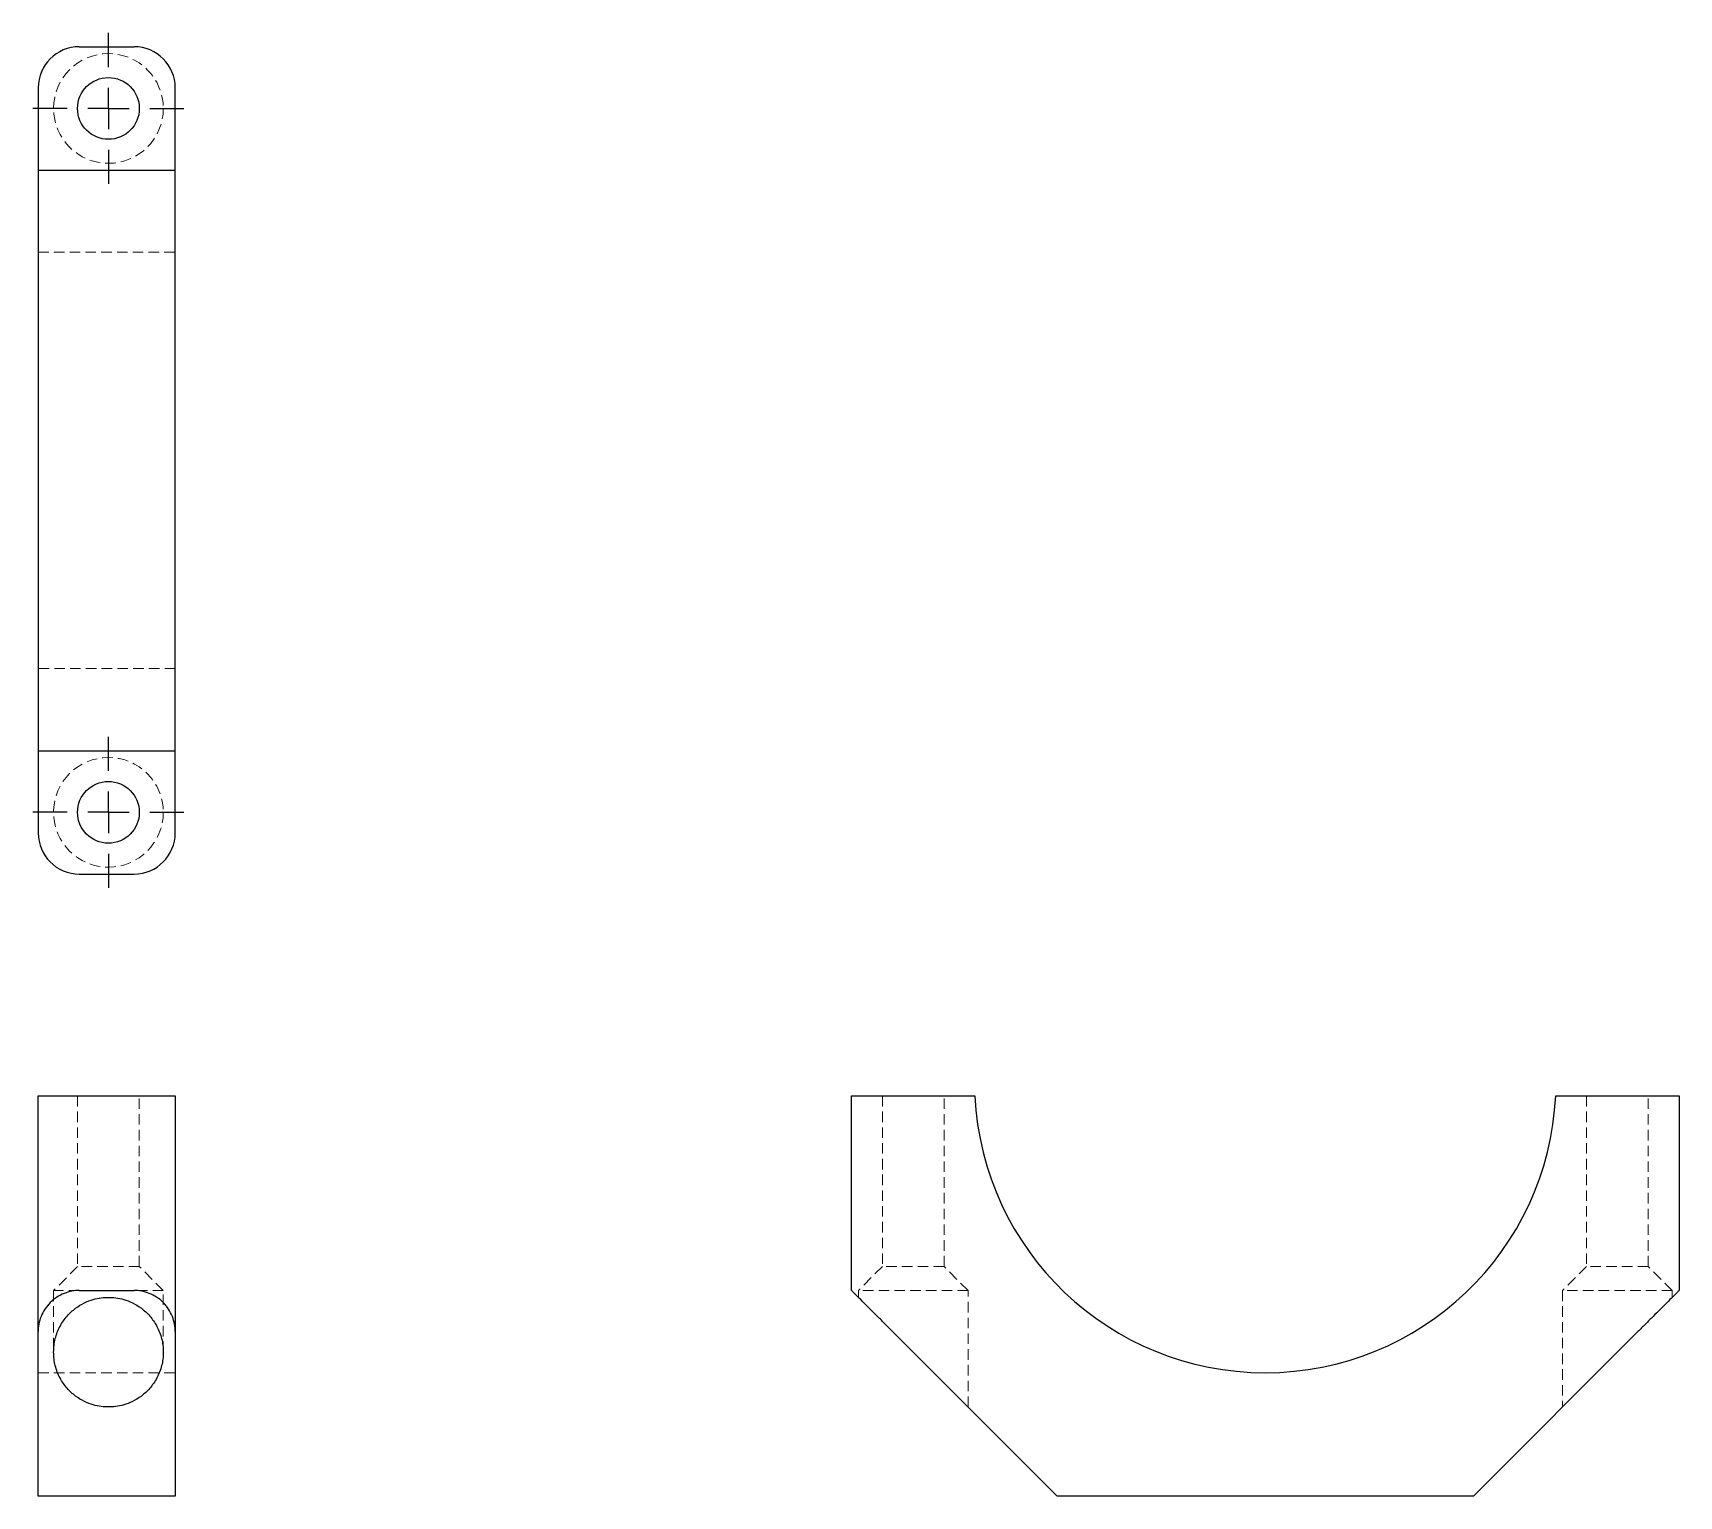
# Model space of a CAD drawing. Header units: millimetres. Extents: x 74 to 273, y 33 to 210.
import ezdxf

# ---------------------------------------------------------------- set-up
doc = ezdxf.new("R2010")
doc.units = ezdxf.units.MM
doc.linetypes.add('HIDDEN', pattern=[1.905, 1.27, -0.635])
doc.layers.add('10', color=7, linetype='Continuous')

# ---------------------------------------------------------------- blocks, each defined once
blk = doc.blocks.new('SW_CENTERMARKSYMBOL_0')
at = {"layer": '10', "color": 0}
for p, q in [((0, 5), (0, 9.13)), ((0, 0), (0, 2.5)), ((-5, 0), (-9.13, 0)), ((0, 0), (-2.5, 0)), ((0, 0), (0, -2.5)), ((0, 0), (2.5, 0)), ((5, 0), (9.13, 0)), ((0, -5), (0, -9.13))]:
    blk.add_line(p, q, dxfattribs=at)
blk = doc.blocks.new('SW_CENTERMARKSYMBOL_1')
at = {"layer": '10', "color": 0}
for p, q in [((0, 5), (0, 9.13)), ((0, 0), (0, 2.5)), ((-5, 0), (-9.13, 0)), ((0, 0), (-2.5, 0)), ((0, 0), (0, -2.5)), ((0, 0), (2.5, 0)), ((5, 0), (9.13, 0)), ((0, -5), (0, -9.13))]:
    blk.add_line(p, q, dxfattribs=at)

msp = doc.modelspace()

# ---------------------------------------------------------------- linework, layer by layer
at = {"color": 7, "linetype": 'Continuous', "lineweight": 25}
for p, q in [((79.69, 208), (86.31, 208)), ((74.72, 203.03), (74.72, 193.09)), ((91.28, 193.09), (91.28, 203.03)), ((74.72, 193.09), (91.28, 193.09)), ((74.72, 193.09), (74.72, 122.91)), ((91.28, 122.91), (91.28, 193.09)), ((74.72, 122.91), (91.28, 122.91)), ((74.72, 122.91), (74.72, 112.97)), ((91.28, 112.97), (91.28, 122.91)), ((79.69, 108), (86.31, 108)), ((74.72, 52.69), (74.72, 81.19)), ((74.72, 81.19), (79.69, 81.19)), ((79.69, 81.19), (86.31, 81.19)), ((86.31, 81.19), (91.28, 81.19)), ((91.28, 81.19), (91.28, 52.69)), ((173, 57.66), (173, 81.19)), ((173, 81.19), (177.97, 81.19)), ((177.97, 81.19), (187.91, 81.19)), ((258.09, 81.19), (268.03, 81.19)), ((268.03, 81.19), (273, 81.19)), ((273, 81.19), (273, 57.66)), ((79.69, 57.66), (86.31, 57.66)), ((74.72, 32.81), (74.72, 52.69)), ((91.28, 52.69), (91.28, 32.81)), ((177.97, 52.69), (197.85, 32.81)), ((248.15, 32.81), (268.03, 52.69)), ((91.28, 32.81), (74.72, 32.81)), ((248.15, 32.81), (197.85, 32.81))]:
    msp.add_line(p, q, dxfattribs=at)
at = {"color": 7, "linetype": 'HIDDEN', "lineweight": 18}
for p, q in [((74.72, 183.15), (91.28, 183.15)), ((91.28, 132.85), (74.72, 132.85)), ((79.48, 81.19), (79.48, 60.56)), ((86.94, 60.56), (86.94, 81.19)), ((176.73, 81.19), (176.73, 60.56)), ((184.18, 60.56), (184.18, 81.19)), ((261.82, 81.19), (261.82, 60.56)), ((269.27, 60.56), (269.27, 81.19)), ((79.48, 60.56), (76.59, 57.66)), ((86.94, 60.56), (79.48, 60.56)), ((89.84, 57.66), (86.94, 60.56)), ((176.73, 60.56), (173.83, 57.66)), ((184.18, 60.56), (176.73, 60.56)), ((187.08, 57.66), (184.18, 60.56)), ((261.82, 60.56), (258.92, 57.66)), ((269.27, 60.56), (261.82, 60.56)), ((272.17, 57.66), (269.27, 60.56)), ((79.69, 57.66), (76.59, 57.66)), ((76.59, 57.66), (76.59, 50.21)), ((89.84, 57.66), (86.33, 57.66)), ((89.84, 50.21), (89.84, 57.66)), ((187.08, 57.66), (173.83, 57.66)), ((173.83, 57.66), (173.83, 56.83)), ((187.08, 43.58), (187.08, 57.66)), ((272.17, 57.66), (258.92, 57.66)), ((258.92, 57.66), (258.92, 43.58)), ((272.17, 56.83), (272.17, 57.66)), ((74.72, 47.72), (91.28, 47.72))]:
    msp.add_line(p, q, dxfattribs=at)
for centre in [(83.21, 200.54), (83.21, 115.46)]:
    msp.add_circle(centre, 6.63, dxfattribs=at)
at = {"color": 7, "linetype": 'Continuous', "lineweight": 25}
for centre in [(83.21, 200.54), (83.21, 115.46)]:
    msp.add_circle(centre, 3.73, dxfattribs=at)
for centre, radius, start, end in [((79.69, 203.03), 4.97, 90, 180), ((86.31, 203.03), 4.97, 0, 90), ((79.69, 112.97), 4.97, 180, 270), ((86.31, 112.97), 4.97, 270, 0), ((223, 82.85), 35.13, 182.7036, 357.2964)]:
    msp.add_arc(centre, radius, start, end, dxfattribs=at)
for points, knots in [([(79.69, 57.66), (79.39, 57.66), (79.09, 57.64), (78.47, 57.52), (78.16, 57.43), (77.55, 57.19), (77.25, 57.04), (76.68, 56.67), (76.41, 56.45), (75.93, 55.96), (75.71, 55.7), (75.34, 55.13), (75.19, 54.83), (74.94, 54.22), (74.86, 53.9), (74.74, 53.29), (74.72, 52.98), (74.72, 52.69)], [0, 0, 0, 0, 0.125, 0.125, 0.25, 0.25, 0.375, 0.375, 0.5, 0.5, 0.625, 0.625, 0.75, 0.75, 0.875, 0.875, 1, 1, 1, 1]), ([(83.21, 43.58), (83.77, 43.58), (84.39, 43.65), (85.41, 43.94), (85.76, 44.08), (86.47, 44.42), (86.84, 44.64), (87.54, 45.17), (87.89, 45.48), (88.52, 46.21), (88.82, 46.63), (89.31, 47.55), (89.5, 48.05), (89.77, 49.1), (89.84, 49.65), (89.84, 50.76), (89.77, 51.31), (89.5, 52.37), (89.31, 52.87), (88.82, 53.78), (88.52, 54.2), (87.89, 54.93), (87.54, 55.24), (86.84, 55.77), (86.47, 55.99), (85.76, 56.34), (85.41, 56.47), (84.39, 56.77), (83.77, 56.83), (82.66, 56.83), (82.04, 56.77), (81.02, 56.47), (80.67, 56.34), (79.95, 55.99), (79.59, 55.77), (78.88, 55.24), (78.54, 54.93), (77.9, 54.2), (77.61, 53.78), (77.12, 52.87), (76.92, 52.37), (76.66, 51.31), (76.59, 50.76), (76.59, 49.65), (76.66, 49.1), (76.92, 48.05), (77.12, 47.55), (77.61, 46.63), (77.9, 46.21), (78.54, 45.48), (78.88, 45.17), (79.59, 44.64), (79.95, 44.42), (80.67, 44.08), (81.02, 43.94), (82.04, 43.65), (82.66, 43.58), (83.21, 43.58)], [0, 0, 0, 0, 0.0625, 0.0625, 0.09375, 0.09375, 0.125, 0.125, 0.15625, 0.15625, 0.1875, 0.1875, 0.21875, 0.21875, 0.25, 0.25, 0.28125, 0.28125, 0.3125, 0.3125, 0.34375, 0.34375, 0.375, 0.375, 0.40625, 0.40625, 0.4375, 0.4375, 0.5, 0.5, 0.5625, 0.5625, 0.59375, 0.59375, 0.625, 0.625, 0.65625, 0.65625, 0.6875, 0.6875, 0.71875, 0.71875, 0.75, 0.75, 0.78125, 0.78125, 0.8125, 0.8125, 0.84375, 0.84375, 0.875, 0.875, 0.90625, 0.90625, 0.9375, 0.9375, 1, 1, 1, 1]), ([(91.28, 52.69), (91.28, 52.98), (91.26, 53.29), (91.14, 53.9), (91.06, 54.22), (90.81, 54.83), (90.66, 55.13), (90.29, 55.7), (90.07, 55.96), (89.59, 56.45), (89.32, 56.67), (88.75, 57.04), (88.45, 57.19), (87.84, 57.43), (87.53, 57.52), (86.91, 57.64), (86.61, 57.66), (86.31, 57.66)], [0, 0, 0, 0, 0.125, 0.125, 0.25, 0.25, 0.375, 0.375, 0.5, 0.5, 0.625, 0.625, 0.75, 0.75, 0.875, 0.875, 1, 1, 1, 1]), ([(177.97, 52.69), (177.68, 52.98), (177.37, 53.29), (176.76, 53.9), (176.45, 54.22), (175.84, 54.83), (175.53, 55.13), (174.97, 55.7), (174.7, 55.96), (174.21, 56.45), (174, 56.67), (173.62, 57.04), (173.47, 57.19), (173.23, 57.43), (173.14, 57.52), (173.03, 57.64), (173, 57.66), (173, 57.66)], [0, 0, 0, 0, 0.125, 0.125, 0.25, 0.25, 0.375, 0.375, 0.5, 0.5, 0.625, 0.625, 0.75, 0.75, 0.875, 0.875, 1, 1, 1, 1]), ([(273, 57.66), (273, 57.66), (272.97, 57.64), (272.86, 57.52), (272.77, 57.43), (272.53, 57.19), (272.38, 57.04), (272, 56.67), (271.79, 56.45), (271.3, 55.96), (271.03, 55.7), (270.47, 55.13), (270.16, 54.83), (269.55, 54.22), (269.24, 53.9), (268.63, 53.29), (268.32, 52.98), (268.03, 52.69)], [0, 0, 0, 0, 0.125, 0.125, 0.25, 0.25, 0.375, 0.375, 0.5, 0.5, 0.625, 0.625, 0.75, 0.75, 0.875, 0.875, 1, 1, 1, 1])]:
    msp.add_open_spline(points, degree=3, knots=knots, dxfattribs=at)

# ---------------------------------------------------------------- block references
at = {"layer": '10'}
for name, p in [('SW_CENTERMARKSYMBOL_0', (83.21, 200.54)), ('SW_CENTERMARKSYMBOL_1', (83.21, 115.46))]:
    msp.add_blockref(name, p, dxfattribs=at)

doc.saveas('drawing.dxf')
